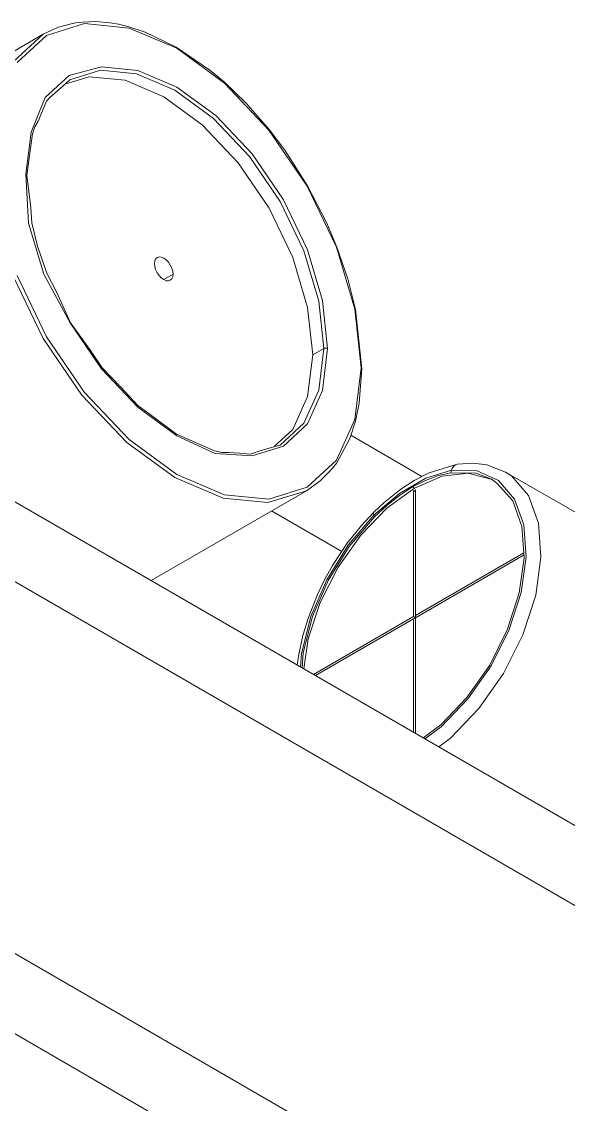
# Model space of a CAD drawing. Header units: millimetres. Extents: x -1 to 4028, y -898 to 1238.
# Drawn here: x 3206.7 to 3248.2, y 1088.5 to 1170.6 of the extents above; entities that cross this region are included whole.
import ezdxf

# ---------------------------------------------------------------- set-up
doc = ezdxf.new("R2010")
doc.units = ezdxf.units.MM
doc.layers.add('Тонкая (0.2)', color=250, linetype='Continuous', lineweight=20)

msp = doc.modelspace()

# ---------------------------------------------------------------- linework, layer by layer
at = {"layer": 'Тонкая (0.2)', "color": 18, "true_color": 0x000000}
for p, q in [((3209.461, 1170.2), (3208.298, 1169.666)), ((3211.439, 1170.47), (3208.539, 1169.575)), ((3210.425, 1170.464), (3209.461, 1170.2)), ((3210.768, 1170.525), (3210.425, 1170.464)), ((3210.768, 1170.525), (3211.28, 1170.587)), ((3211.28, 1170.587), (3212.281, 1170.617)), ((3214.816, 1170.135), (3211.439, 1170.47)), ((3212.281, 1170.617), (3213.375, 1170.524)), ((3214.01, 1170.415), (3213.375, 1170.524)), ((3214.01, 1170.415), (3214.726, 1170.247)), ((3214.726, 1170.247), (3216.04, 1169.819)), ((3218.439, 1168.594), (3214.816, 1170.135)), ((3188.508, 1158.241), (3208.298, 1169.666)), ((3206.05, 1167.582), (3208.298, 1169.666)), ((3208.539, 1169.575), (3206.314, 1167.511)), ((3216.04, 1169.819), (3218.398, 1168.685)), ((3220.964, 1166.933), (3218.398, 1168.685)), ((3222.063, 1165.951), (3218.439, 1168.594)), ((3210.268, 1166.534), (3212.712, 1167.189)), ((3212.641, 1166.925), (3210.306, 1166.191)), ((3215.37, 1166.655), (3212.641, 1166.925)), ((3212.712, 1167.189), (3215.474, 1166.916)), ((3215.474, 1166.916), (3218.439, 1165.655)), ((3220.964, 1166.933), (3222.054, 1166.019)), ((3208.442, 1164.858), (3210.268, 1166.534)), ((3209.581, 1165.537), (3210.306, 1166.191)), ((3211.792, 1166.435), (3209.945, 1165.865)), ((3214.521, 1166.165), (3211.792, 1166.435)), ((3217.449, 1164.92), (3214.521, 1166.165)), ((3218.298, 1165.41), (3215.37, 1166.655)), ((3222.054, 1166.019), (3223.68, 1164.453)), ((3225.44, 1162.386), (3222.063, 1165.951)), ((3208.806, 1164.86), (3209.007, 1165.031)), ((3209.007, 1165.031), (3209.581, 1165.537)), ((3221.226, 1163.274), (3218.298, 1165.41)), ((3218.439, 1165.655), (3221.404, 1163.492)), ((3207.374, 1162.239), (3208.442, 1164.858)), ((3208.25, 1163.859), (3208.541, 1164.572)), ((3208.541, 1164.572), (3208.806, 1164.86)), ((3220.377, 1162.784), (3217.449, 1164.92)), ((3223.68, 1164.453), (3225.454, 1162.43)), ((3208.25, 1163.859), (3207.904, 1163.072)), ((3221.404, 1163.492), (3224.167, 1160.576)), ((3207.48, 1162.099), (3207.67, 1162.632)), ((3207.67, 1162.632), (3207.904, 1163.072)), ((3223.106, 1159.903), (3220.377, 1162.784)), ((3223.955, 1160.393), (3221.226, 1163.274)), ((3206.984, 1159.041), (3207.374, 1162.239)), ((3207.48, 1162.099), (3207.043, 1158.959)), ((3228.339, 1158.143), (3225.44, 1162.386)), ((3225.454, 1162.43), (3226.644, 1160.854)), ((3226.298, 1156.964), (3223.955, 1160.393)), ((3224.167, 1160.576), (3226.539, 1157.104)), ((3226.644, 1160.854), (3228.371, 1158.161)), ((3225.449, 1156.475), (3223.106, 1159.903)), ((3207.19, 1155.328), (3206.984, 1159.041)), ((3206.984, 1159.041), (3207.016, 1159.017)), ((3207.016, 1159.017), (3207.036, 1158.989)), ((3207.036, 1158.989), (3207.043, 1158.959)), ((3207.343, 1156.49), (3207.043, 1158.959)), ((3230.564, 1153.51), (3228.339, 1158.143)), ((3228.371, 1158.161), (3229.84, 1155.32)), ((3228.096, 1153.221), (3226.298, 1156.964)), ((3226.539, 1157.104), (3228.36, 1153.313)), ((3207.343, 1156.49), (3207.429, 1155.351)), ((3227.247, 1152.731), (3225.449, 1156.475)), ((3208.353, 1151.453), (3207.19, 1155.328)), ((3207.429, 1155.351), (3207.867, 1153.585)), ((3229.84, 1155.32), (3230.609, 1153.501)), ((3208.564, 1151.532), (3207.867, 1153.585)), ((3216.949, 1152.722), (3216.837, 1152.618)), ((3217.096, 1152.767), (3216.949, 1152.722)), ((3217.266, 1152.75), (3217.096, 1152.767)), ((3217.449, 1152.672), (3217.266, 1152.75)), ((3228.377, 1148.928), (3227.247, 1152.731)), ((3229.226, 1149.417), (3228.096, 1153.221)), ((3228.36, 1153.313), (3229.504, 1149.463)), ((3231.963, 1148.804), (3230.564, 1153.51)), ((3230.609, 1153.501), (3231.432, 1151.097)), ((3216.766, 1152.461), (3216.742, 1152.264)), ((3216.742, 1152.264), (3216.766, 1152.039)), ((3216.837, 1152.618), (3216.766, 1152.461)), ((3216.766, 1152.039), (3216.837, 1151.801)), ((3217.632, 1152.539), (3217.449, 1152.672)), ((3217.803, 1152.359), (3217.632, 1152.539)), ((3217.949, 1152.144), (3217.803, 1152.359)), ((3218.062, 1151.91), (3217.949, 1152.144)), ((3218.132, 1151.673), (3218.062, 1151.91)), ((3208.298, 1146.572), (3206.05, 1151.252)), ((3206.314, 1151.344), (3208.539, 1146.712)), ((3210.339, 1147.751), (3208.353, 1151.453)), ((3209.299, 1150.119), (3208.564, 1151.532)), ((3216.837, 1151.801), (3216.949, 1151.567)), ((3216.949, 1151.567), (3217.096, 1151.353)), ((3217.096, 1151.353), (3217.266, 1151.173)), ((3217.266, 1151.173), (3217.449, 1151.039)), ((3217.449, 1151.039), (3218.156, 1151.448)), ((3217.949, 1150.99), (3218.062, 1151.094)), ((3218.062, 1151.094), (3218.132, 1151.25)), ((3218.156, 1151.448), (3218.132, 1151.673)), ((3218.132, 1151.25), (3218.156, 1151.448)), ((3232.017, 1148.762), (3231.432, 1151.097)), ((3217.449, 1151.039), (3217.632, 1150.961)), ((3217.632, 1150.961), (3217.803, 1150.945)), ((3217.803, 1150.945), (3217.949, 1150.99)), ((3210.371, 1147.769), (3209.299, 1150.119)), ((3229.611, 1145.814), (3229.226, 1149.417)), ((3229.504, 1149.463), (3229.894, 1145.814)), ((3228.763, 1145.324), (3228.377, 1148.928)), ((3232.44, 1144.344), (3231.963, 1148.804)), ((3232.017, 1148.762), (3232.498, 1144.262)), ((3211.877, 1145.672), (3210.371, 1147.769)), ((3212.712, 1144.279), (3210.339, 1147.751)), ((3211.227, 1142.286), (3208.298, 1146.572)), ((3208.539, 1146.712), (3211.439, 1142.468)), ((3212.762, 1144.351), (3211.877, 1145.672)), ((3228.377, 1142.165), (3228.763, 1145.324)), ((3228.763, 1145.324), (3229.611, 1145.814)), ((3229.226, 1142.655), (3229.611, 1145.814)), ((3229.894, 1145.814), (3229.504, 1142.616)), ((3229.653, 1145.832), (3229.611, 1145.814)), ((3229.701, 1145.844), (3229.653, 1145.832)), ((3229.753, 1145.848), (3229.701, 1145.844)), ((3229.805, 1145.844), (3229.753, 1145.848)), ((3229.853, 1145.832), (3229.805, 1145.844)), ((3229.894, 1145.814), (3229.853, 1145.832)), ((3274.877, 1094.495), (3189.496, 1143.79)), ((3215.474, 1141.363), (3212.712, 1144.279)), ((3214.189, 1142.888), (3212.762, 1144.351)), ((3231.963, 1140.435), (3232.44, 1144.344)), ((3232.301, 1141.654), (3232.498, 1144.262)), ((3232.472, 1144.32), (3232.44, 1144.344)), ((3232.492, 1144.292), (3232.472, 1144.32)), ((3232.498, 1144.262), (3232.492, 1144.292)), ((3215.496, 1141.463), (3214.189, 1142.888)), ((3214.638, 1138.685), (3211.227, 1142.286)), ((3211.439, 1142.468), (3214.816, 1138.904)), ((3227.247, 1139.667), (3228.377, 1142.165)), ((3228.096, 1140.157), (3229.226, 1142.655)), ((3229.504, 1142.616), (3228.36, 1140.086)), ((3218.439, 1139.2), (3215.474, 1141.363)), ((3216.431, 1140.815), (3215.496, 1141.463)), ((3232.301, 1141.654), (3232.015, 1140.302)), ((3216.431, 1140.815), (3218.42, 1139.325)), ((3230.564, 1137.344), (3231.963, 1140.435)), ((3225.844, 1138.366), (3227.247, 1139.667)), ((3226.298, 1138.489), (3228.096, 1140.157)), ((3228.36, 1140.086), (3226.539, 1138.398)), ((3232.015, 1140.302), (3231.579, 1138.993)), ((3214.816, 1138.904), (3218.439, 1136.261)), ((3221.314, 1138.051), (3218.42, 1139.325)), ((3221.361, 1137.845), (3218.439, 1139.2)), ((3231.579, 1138.993), (3230.586, 1137.147)), ((3231.659, 1139.232), (3237.065, 1136.111)), ((3218.298, 1136.016), (3214.638, 1138.685)), ((3221.314, 1138.051), (3221.88, 1137.934)), ((3222.38, 1137.911), (3221.88, 1137.934)), ((3222.38, 1137.911), (3223.236, 1137.867)), ((3224.624, 1138.009), (3224.007, 1137.803)), ((3226.539, 1138.398), (3224.167, 1137.665)), ((3224.624, 1138.009), (3225.357, 1138.233)), ((3225.357, 1138.233), (3226.298, 1138.489)), ((3224.167, 1137.665), (3221.361, 1137.845)), ((3224.007, 1137.803), (3223.236, 1137.867)), ((3228.339, 1135.28), (3230.564, 1137.344)), ((3230.586, 1137.147), (3230.277, 1136.735)), ((3240.964, 1137.115), (3239.75, 1137.035)), ((3240.964, 1137.115), (3241.986, 1136.991)), ((3230.052, 1136.469), (3229.342, 1135.766)), ((3230.277, 1136.735), (3230.052, 1136.469)), ((3236.461, 1135.801), (3237.601, 1136.386)), ((3239.307, 1136.572), (3237.358, 1135.98)), ((3237.601, 1136.386), (3239.75, 1137.037)), ((3239.259, 1136.391), (3238.313, 1136.172)), ((3240.587, 1136.347), (3238.61, 1136.134)), ((3239.259, 1136.391), (3239.307, 1136.572)), ((3239.26, 1136.39), (3239.259, 1136.391)), ((3239.308, 1136.571), (3239.26, 1136.39)), ((3241.17, 1136.356), (3239.26, 1136.39)), ((3239.307, 1136.572), (3239.377, 1136.749)), ((3239.378, 1136.748), (3239.308, 1136.571)), ((3241.25, 1136.536), (3239.308, 1136.571)), ((3239.377, 1136.749), (3239.48, 1136.892)), ((3239.481, 1136.89), (3239.378, 1136.748)), ((3239.48, 1136.892), (3239.61, 1136.99)), ((3239.611, 1136.989), (3239.481, 1136.89)), ((3239.61, 1136.99), (3239.75, 1137.037)), ((3239.75, 1137.035), (3239.611, 1136.989)), ((3239.75, 1137.037), (3239.77, 1137.036)), ((3242.303, 1135.907), (3240.587, 1136.347)), ((3242.357, 1135.9), (3241.17, 1136.356)), ((3242.878, 1135.795), (3241.25, 1136.536)), ((3243.422, 1136.44), (3241.986, 1136.991)), ((3243.871, 1136.142), (3243.422, 1136.44)), ((3260.963, 1126.313), (3243.422, 1136.44)), ((3193.224, 1135.55), (3278.605, 1086.255)), ((3221.958, 1134.459), (3218.298, 1136.016)), ((3218.439, 1136.261), (3222.063, 1134.719)), ((3229.342, 1135.766), (3228.298, 1135.025)), ((3237.358, 1135.98), (3235.355, 1134.824)), ((3235.457, 1135.149), (3236.461, 1135.801)), ((3237.342, 1135.808), (3236.357, 1135.306)), ((3238.61, 1136.134), (3236.499, 1135.223)), ((3238.313, 1136.172), (3237.342, 1135.808)), ((3242.406, 1135.86), (3242.303, 1135.907)), ((3242.74, 1135.59), (3242.357, 1135.9)), ((3243.961, 1134.248), (3242.74, 1135.59)), ((3244.087, 1134.393), (3242.878, 1135.795)), ((3245.16, 1134.649), (3243.871, 1136.142)), ((3228.298, 1135.025), (3216.488, 1128.207)), ((3222.063, 1134.719), (3225.44, 1134.385)), ((3228.298, 1135.025), (3225.369, 1134.121)), ((3225.44, 1134.385), (3228.339, 1135.28)), ((3235.355, 1134.824), (3233.406, 1133.165)), ((3235.457, 1135.149), (3234.189, 1134.14)), ((3236.499, 1135.223), (3234.389, 1133.697)), ((3235.371, 1134.671), (3234.4, 1133.912)), ((3236.357, 1135.306), (3235.371, 1134.671)), ((3236.499, 1135.223), (3236.357, 1135.306)), ((3236.57, 1135.101), (3236.429, 1135.019)), ((3236.567, 1134.939), (3236.429, 1135.019)), ((3236.429, 1135.019), (3236.429, 1125.466)), ((3236.57, 1134.941), (3236.567, 1134.939)), ((3236.567, 1134.939), (3236.567, 1125.386)), ((3236.57, 1125.548), (3236.57, 1135.101)), ((3245.921, 1132.549), (3245.16, 1134.649)), ((3225.369, 1134.121), (3221.958, 1134.459)), ((3234.189, 1134.14), (3233.407, 1133.405)), ((3234.4, 1133.912), (3233.454, 1133.04)), ((3244.663, 1132.309), (3243.961, 1134.248)), ((3244.802, 1132.422), (3244.087, 1134.393)), ((3225.647, 1133.495), (3230.979, 1130.416)), ((3233.407, 1133.163), (3231.466, 1130.888)), ((3233.456, 1133.039), (3231.546, 1130.8)), ((3234.389, 1133.697), (3232.412, 1131.651)), ((3232.466, 1132.392), (3233.385, 1133.369)), ((3233.375, 1133.284), (3233.385, 1133.373)), ((3233.406, 1133.165), (3233.375, 1133.284)), ((3233.385, 1133.373), (3233.407, 1133.405)), ((3233.406, 1133.165), (3233.454, 1133.04)), ((3233.456, 1133.039), (3233.454, 1133.04)), ((3231.385, 1131.032), (3232.466, 1132.392)), ((3244.834, 1129.934), (3244.663, 1132.309)), ((3244.975, 1130.008), (3244.802, 1132.422)), ((3246.106, 1129.977), (3245.921, 1132.549)), ((3232.412, 1131.651), (3230.691, 1129.214)), ((3231.466, 1130.888), (3229.838, 1128.266)), ((3231.546, 1130.8), (3229.945, 1128.221)), ((3230.271, 1129.342), (3231.385, 1131.032)), ((3244.807, 1130.304), (3236.57, 1125.548)), ((3244.818, 1130.15), (3236.57, 1125.388)), ((3236.57, 1125.385), (3244.818, 1130.147)), ((3244.461, 1127.276), (3244.834, 1129.934)), ((3244.596, 1127.305), (3244.975, 1130.008)), ((3245.702, 1127.097), (3246.106, 1129.977)), ((3230.691, 1129.214), (3229.335, 1126.539)), ((3229.695, 1128.311), (3230.271, 1129.342)), ((3229.838, 1128.266), (3228.629, 1125.468)), ((3229.945, 1128.221), (3228.755, 1125.469)), ((3229.134, 1127.158), (3229.695, 1128.311)), ((3243.568, 1124.504), (3244.461, 1127.276)), ((3243.688, 1124.488), (3244.596, 1127.305)), ((3229.335, 1126.539), (3228.429, 1123.794)), ((3228.438, 1125.402), (3229.134, 1127.158)), ((3244.735, 1124.094), (3245.702, 1127.097)), ((3228.629, 1125.468), (3227.914, 1122.672)), ((3228.021, 1124.027), (3228.438, 1125.402)), ((3228.755, 1125.469), (3228.053, 1122.719)), ((3236.429, 1125.466), (3228.831, 1121.08)), ((3236.567, 1125.386), (3228.97, 1121)), ((3228.973, 1120.998), (3236.429, 1125.303)), ((3236.567, 1125.386), (3236.429, 1125.466)), ((3236.567, 1125.383), (3236.429, 1125.303)), ((3236.429, 1125.303), (3236.429, 1116.694)), ((3236.567, 1125.383), (3236.567, 1116.614)), ((3236.57, 1125.388), (3236.57, 1125.548)), ((3236.57, 1116.612), (3236.57, 1125.385)), ((3227.69, 1122.475), (3228.021, 1124.027)), ((3242.214, 1121.797), (3243.568, 1124.504)), ((3242.311, 1121.735), (3243.688, 1124.488)), ((3243.267, 1121.161), (3244.735, 1124.094)), ((3228.429, 1123.794), (3228.085, 1121.511)), ((3227.595, 1121.794), (3227.69, 1122.475)), ((3227.914, 1122.672), (3227.846, 1121.649)), ((3228.053, 1122.719), (3227.977, 1121.573)), ((3240.484, 1119.327), (3242.214, 1121.797)), ((3240.552, 1119.224), (3242.311, 1121.735)), ((3241.393, 1118.485), (3243.267, 1121.161)), ((3238.489, 1117.254), (3240.484, 1119.327)), ((3238.525, 1117.116), (3240.552, 1119.224)), ((3239.232, 1116.239), (3241.393, 1118.485)), ((3237.145, 1116.28), (3238.489, 1117.254)), ((3237.271, 1116.207), (3238.525, 1117.116)), ((3238.338, 1115.591), (3239.232, 1116.239)), ((3274.877, 1060.202), (3189.496, 1109.497)), ((3193.224, 1101.257), (3278.605, 1051.962))]:
    msp.add_line(p, q, dxfattribs=at)

doc.saveas('drawing.dxf')
